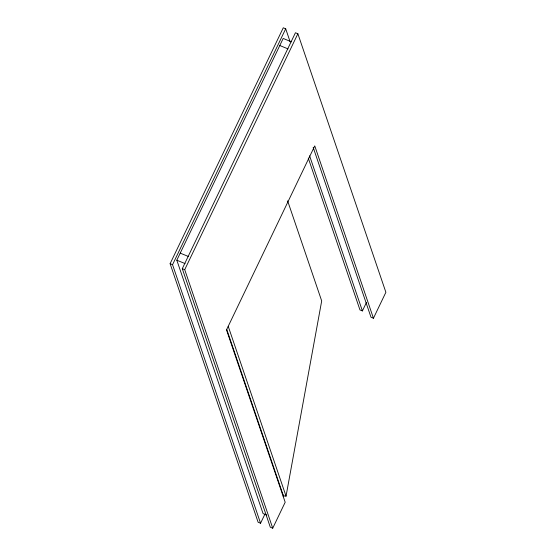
<?xml version="1.0" encoding="UTF-8"?>
<svg xmlns="http://www.w3.org/2000/svg" width="556" height="556" viewBox="0 0 556 556"><rect width="100%" height="100%" fill="white"/><g stroke="black" fill="none" stroke-linecap="round" stroke-linejoin="round"><path stroke-width="0.83" d="M283.24 496.661L283.553 494.972M226.709 329.284L283.4 495.82L286.041 496.167L321.688 300.928L287.619 200.841M264.941 514.105L260.562 523.238L258.123 522.244L170.115 263.704L283.268 27.8L285.701 28.794L290.176 41.922M260.562 523.238L172.548 264.698L285.701 28.794M266.817 515.099L263.071 513.577L176.822 260.208L283.185 38.454L291.427 41.818M373.444 318.24L314.765 145.887L226.5 329.889L285.179 502.249L272.732 528.2L270.299 527.206L182.285 268.673L295.438 32.762L297.877 33.756L385.885 292.296L373.444 318.24L371.005 317.254L313.167 147.354M272.732 528.2L184.717 269.66L297.877 33.756M308.274 158.092L359.968 309.928L362.401 310.922L366.418 302.547M279.793 45.529L288.036 48.893M180.213 253.133L188.456 256.49M176.822 260.208L185.058 263.565M170.115 263.704L172.548 264.698M182.285 268.673L184.717 269.66M309.595 155.798L362.401 310.922M228.231 326.351L286.041 496.167"/></g></svg>
